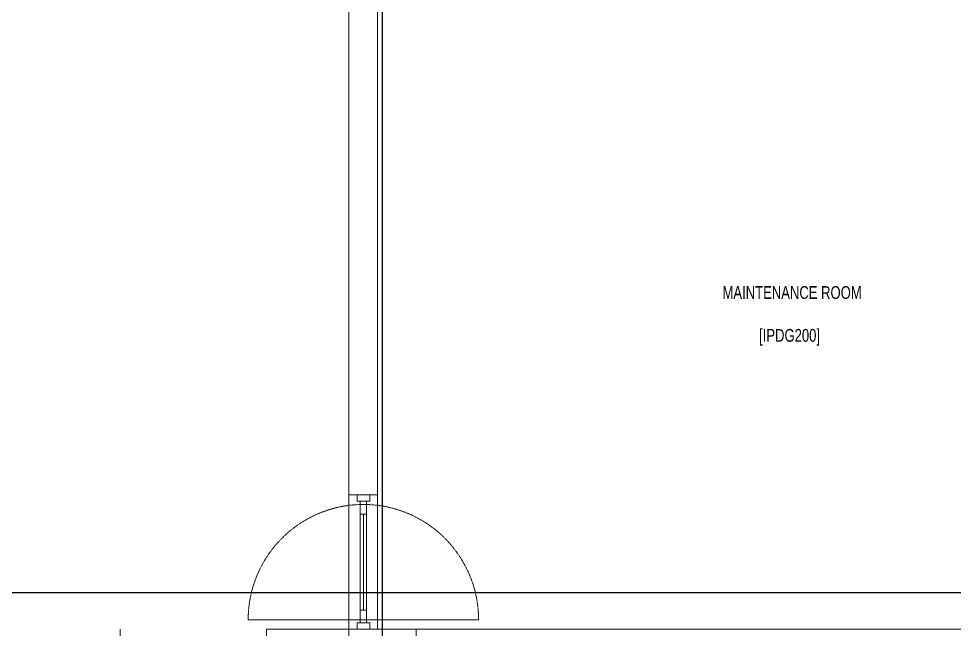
# Model space of a CAD drawing. Header units: metres. Extents: x -18745 to 220762, y -1579758 to -1356048.
# Drawn here: x 119905 to 127256, y -1396823 to -1392028 of the extents above; entities that cross this region are included whole.
import ezdxf

# ---------------------------------------------------------------- set-up
doc = ezdxf.new("R2010")
doc.units = ezdxf.units.M
doc.linetypes.add('A-100 - Copy$0$HIDDEN', pattern=[9.525, 6.35, -3.175])
doc.layers.get('0').update_dxf_attribs({"lineweight": 0})
for name, color, linetype, lineweight in [('A-100 - Copy$0$72_EGR_BASE_TEXT', 8, 'Continuous', 0), ('A-100 - Copy$0$Aluminum', 8, 'Continuous', 0), ('A-100 - Copy$0$Proj', 8, 'Continuous', 0), ('A-100 - Copy$0$Structure', 8, 'Continuous', 9), ('A-100 - Copy$0$Walls', 8, 'Continuous', 0)]:
    doc.layers.add(name, color=color, linetype=linetype, lineweight=lineweight)
doc.layers.add('A-100 - Copy$0$axes', color=8, linetype='Continuous')
doc.styles.add('A-100 - Copy$0$X3G_ENTITY_2587EA', font='swisscl.ttf', dxfattribs={"height": 200})

# ---------------------------------------------------------------- blocks, each defined once
blk = doc.blocks.new('A-100 - Copy')
at = {"layer": 'A-100 - Copy$0$Aluminum'}
for p, q in [((122588.3, -1396772.7, 0), (122588.3, -1395817.7, 0)), ((122638.3, -1396772.7, 0), (122638.3, -1395817.7, 0)), ((122638.3, -1395842.7, 0), (122588.3, -1395842.7, 0)), ((122638.3, -1395917.7, 0), (122588.3, -1395917.7, 0)), ((122613.3, -1396672.7, 0), (122613.3, -1395917.7, 0)), ((122638.3, -1396672.7, 0), (122588.3, -1396672.7, 0)), ((122588.3, -1396747.7, 0), (121708.3, -1396747.7, 0)), ((122638.3, -1396747.7, 0), (122588.3, -1396747.7, 0)), ((122638.3, -1396747.7, 0), (123518.3, -1396747.7, 0))]:
    blk.add_line(p, q, dxfattribs=at)
at = {"layer": 'A-100 - Copy$0$Aluminum', "elevation": 0}
for points in [[(122663.3, -1395817.7), (122563.3, -1395817.7), (122563.3, -1395767.7), (122663.3, -1395767.7)], [(122663.3, -1396772.7), (122563.3, -1396772.7), (122563.3, -1396822.7), (122663.3, -1396822.7)]]:
    blk.add_lwpolyline(points, close=True, dxfattribs=at)
at = {"layer": 'A-100 - Copy$0$Aluminum', "linetype": 'A-100 - Copy$0$HIDDEN'}
blk.add_arc((122613.3, -1396747.7, 0), 905, 0, 180, dxfattribs=at)
at = {"layer": 'A-100 - Copy$0$axes'}
for p, q in [((122763.3, -1477297.4, 0), (122763.3, -1387547.7, 0)), ((178940.3, -1396537.7, 0), (95643.4, -1396537.7, 0))]:
    blk.add_line(p, q, dxfattribs=at)
at = {"layer": 'A-100 - Copy$0$Proj'}
for p, q in [((122498.3, -1395767.7, 0), (122498.3, -1396822.7, 0)), ((122723.3, -1395767.7, 0), (122723.3, -1396822.7, 0))]:
    blk.add_line(p, q, dxfattribs=at)
at = {"layer": 'A-100 - Copy$0$Structure', "elevation": 0}
blk.add_lwpolyline([(122498.3, -1397352.7), (123028.3, -1397352.7), (123028.3, -1396822.7), (122498.3, -1396822.7)], close=True, dxfattribs=at)
at = {"layer": 'A-100 - Copy$0$Walls'}
for p, q in [((120701.2, -1397047.7, -2.4), (120701.2, -1396822.7, -2.4)), ((121851.2, -1396822.7, -0.2), (122498.3, -1396822.7, 0)), ((121851.2, -1397047.7, -2.4), (121851.2, -1396822.7, -2.4)), ((123028.3, -1396822.7, 0), (129698.3, -1396822.7, 0))]:
    blk.add_line(p, q, dxfattribs=at)
at = {"layer": 'A-100 - Copy$0$Walls', "elevation": 0}
blk.add_lwpolyline([(123904.5, -1391552.7), (122723.3, -1391552.7), (122723.3, -1395767.7), (122498.3, -1395767.7), (122498.3, -1391327.7), (123904.5, -1391327.7)], dxfattribs=at)
at = {"layer": 'A-100 - Copy$0$72_EGR_BASE_TEXT', "char_height": 100, "attachment_point": 2, "style": 'A-100 - Copy$0$X3G_ENTITY_2587EA'}
for s, insert in [('MAINTENANCE ROOM', (125981.9, -1394128)), ('[IPDG200]', (125962, -1394464.3))]:
    blk.add_mtext(s, dxfattribs=dict(at, insert=insert))

msp = doc.modelspace()

# ---------------------------------------------------------------- block references
msp.add_blockref('A-100 - Copy', (0, 0))

doc.saveas('drawing.dxf')
